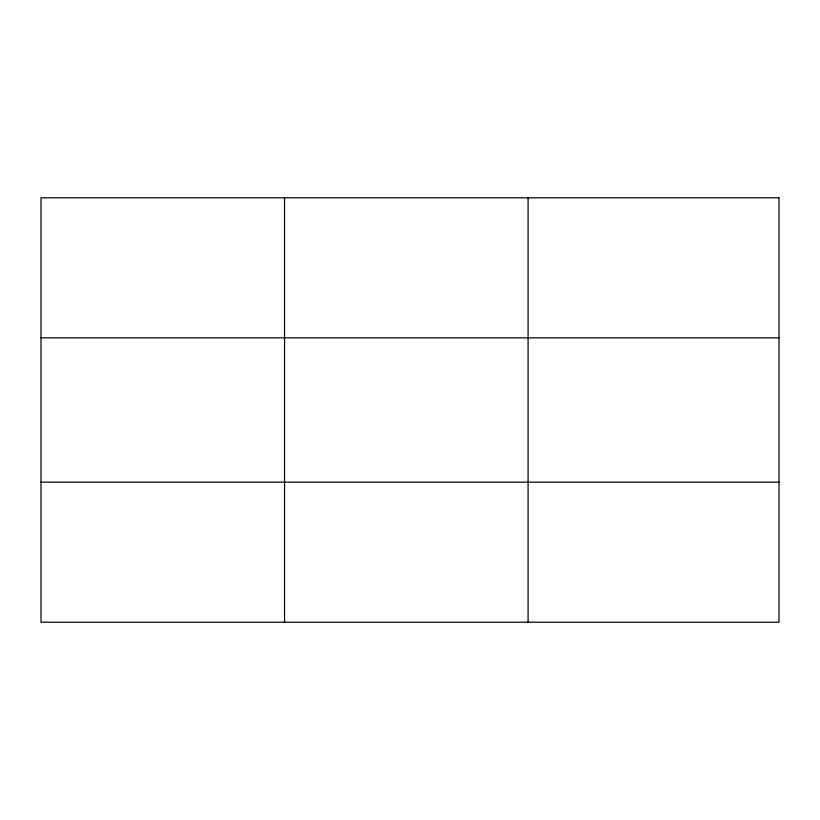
<?xml version="1.0" encoding="UTF-8"?>
<svg xmlns="http://www.w3.org/2000/svg" width="820" height="820" viewBox="0 0 820 820"><rect width="100%" height="100%" fill="white"/><g stroke="black" fill="none" stroke-linecap="round" stroke-linejoin="round"><path stroke-width="1.23" d="M284.54 622.206L284.54 197.794M528.08 622.206L528.08 197.794M41 337.85L779 337.85M41 482.15L779 482.15M779 197.794L779 622.206L41 622.206L41 197.794L779 197.794"/></g></svg>
